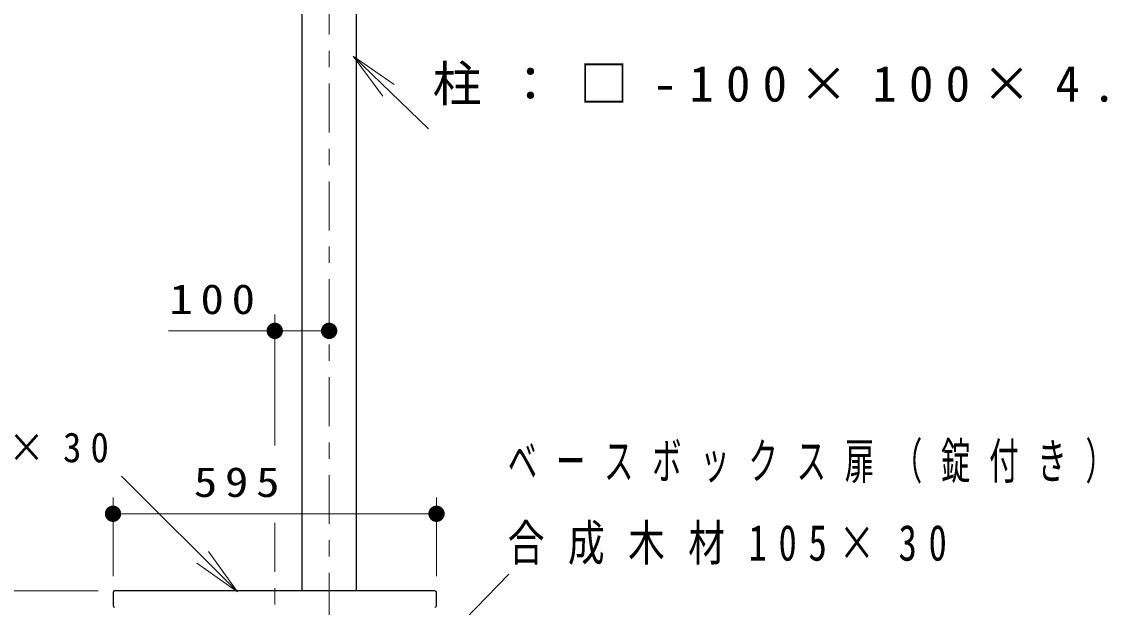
# Model space of a CAD drawing. Units: millimetres on the paper, with parts at other scales. Extents: x -385 to 0, y 0 to 267.
# Drawn here: x -127.6 to -60.8, y 155 to 190.9 of the extents above; entities that cross this region are included whole.
import ezdxf

# ---------------------------------------------------------------- set-up
doc = ezdxf.new("R2010")
doc.units = ezdxf.units.MM
doc.linetypes.add('USER2', pattern=[6, 3, -1, 1, -1])
doc.layers.add('1_30', color=190, linetype='Continuous', lineweight=25)
doc.styles.add('ＭＳ ゴシック', font='')
doc.styles.get('ＭＳ ゴシック').set_extended_font_data('MS Gothic')

# ---------------------------------------------------------------- blocks, each defined once
blk = doc.blocks.new('open_arrow')
at = {"color": 0, "linetype": 'Continuous', "lineweight": -2}
blk.add_lwpolyline([(7.5, 1.25), (0, 0), (7.5, -1.25)], dxfattribs=at)
blk = doc.blocks.new('filled_dot')
at = {"color": 0, "linetype": 'Continuous', "lineweight": -2, "const_width": 1.25}
blk.add_lwpolyline([(-0.625, 0, 1), (0.625, 0, 1)], format="xyb", close=True, dxfattribs=at)

msp = doc.modelspace()

# ---------------------------------------------------------------- linework, layer by layer
at = {"layer": '1_30', "color": 4, "linetype": 'USER2', "lineweight": 13}
msp.add_line((-108.759, 205.121), (-108.759, 147.205), dxfattribs=at)
at = {"layer": '1_30', "color": 4}
for p, q in [((-110.426, 204.05), (-110.426, 156.016)), ((-107.092, 204.05), (-107.092, 156.016))]:
    msp.add_line(p, q, dxfattribs=at)
at = {"layer": '1_30', "color": 7, "lineweight": 13}
for p, q in [((-107.283, 188.796), (-102.673, 184.345)), ((-112.092, 164.928), (-112.092, 172.959)), ((-118.607, 171.959), (-108.759, 171.959)), ((-114.385, 155.95), (-121.479, 163.043)), ((-122.009, 156.916), (-122.009, 161.745)), ((-102.176, 156.916), (-102.176, 161.745)), ((-122.009, 160.745), (-102.176, 160.745)), ((-104.704, 149.903), (-97.747, 157.039)), ((-122.909, 156.016), (-143.641, 156.016))]:
    msp.add_line(p, q, dxfattribs=at)
at = {"layer": '1_30', "color": 2, "linetype": 'USER2', "lineweight": 13}
msp.add_line((-112.092, 160.187), (-112.092, 122.087), dxfattribs=at)
at = {"layer": '1_30', "color": 20}
for p, q in [((-122.009, 155.916), (-122.009, 155.116)), ((-102.276, 156.016), (-121.909, 156.016)), ((-102.176, 155.116), (-102.176, 155.916))]:
    msp.add_line(p, q, dxfattribs=at)
for centre, start, end in [((-121.909, 155.916), 90, 180), ((-102.276, 155.916), 0, 90), ((-121.909, 155.116), 180, 270), ((-102.276, 155.116), 270, 0)]:
    msp.add_arc(centre, 0.1, start, end, dxfattribs=at)

# ---------------------------------------------------------------- block references
at = {"layer": '1_30', "color": 7, "lineweight": 13, "xscale": 0.4, "yscale": 0.4}
for name, p, rotation in [('open_arrow', (-107.283, 188.796), 316), ('filled_dot', (-108.759, 171.959), 180), ('filled_dot', (-102.176, 160.745), 180), ('open_arrow', (-114.385, 155.95), 135)]:
    msp.add_blockref(name, p, dxfattribs=dict(at, rotation=rotation))
for p in [(-112.092, 171.959), (-122.009, 160.745)]:
    msp.add_blockref('filled_dot', p, dxfattribs=at)

# ---------------------------------------------------------------- texts
at = {"layer": '1_30', "color": 7, "style": 'ＭＳ ゴシック'}
for s, insert, char_height, attachment_point in [('\\T1.5;柱：□-100×100×4.5', (-102.414, 186.995), 2.199, 4), ('\\T1.33;\\W1.15;100', (-115.691, 172.959), 1.833, 8), ('\\T1.5;\\W0.9;合成木材145×30', (-146.988, 164.71), 1.833, 4), ('\\T1.64;\\W0.6;ベースボックス扉（錠付き）', (-97.807, 163.839), 2.199, 4), ('\\T1.33;\\W1.15;595', (-114.19, 161.745), 1.833, 8), ('\\T1.64;\\W0.75;合成木材105×30\u3000\u3000', (-97.807, 158.839), 2.199, 4)]:
    msp.add_mtext(s, dxfattribs=dict(at, insert=insert, char_height=char_height, attachment_point=attachment_point))

doc.saveas('drawing.dxf')
